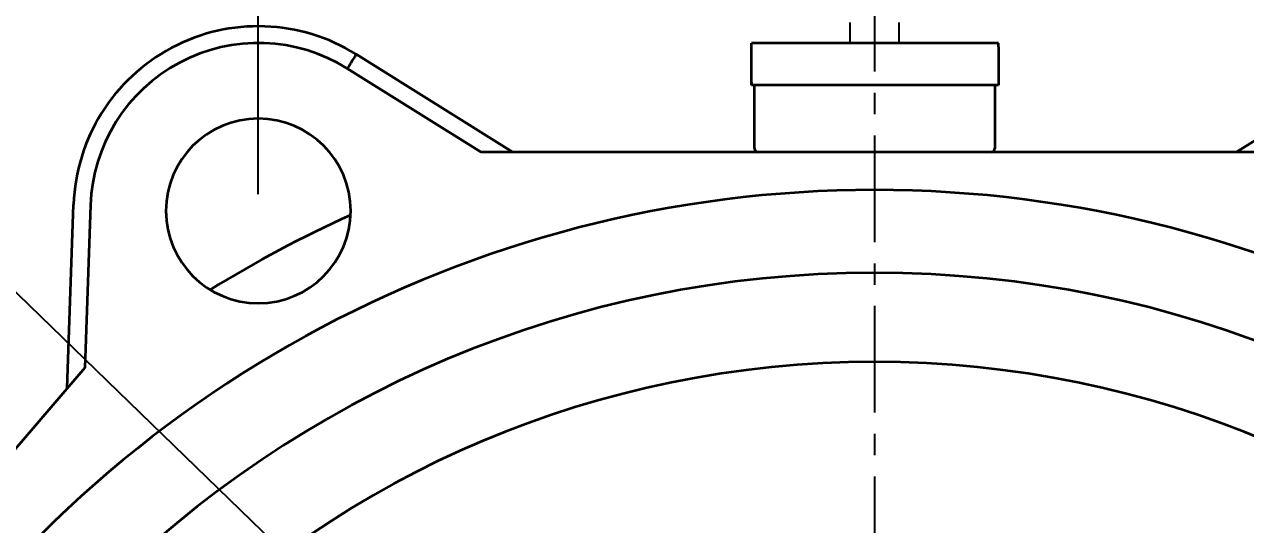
# Model space of a CAD drawing. Header units: millimetres. Extents: x -13 to 15102, y -1400 to 6249.
# Drawn here: x 3370 to 4097, y 5035 to 5333 of the extents above; entities that cross this region are included whole.
import ezdxf
from ezdxf import colors
from ezdxf.entities.mleader import LeaderData, LeaderLine
from ezdxf.math import Vec2, Vec3

# ---------------------------------------------------------------- set-up
doc = ezdxf.new("R2010")
doc.units = ezdxf.units.MM
doc.header["$LTSCALE"] = 2
doc.linetypes.add('CENTER', pattern=[10.16, 6.35, -1.27, 1.27, -1.27])
doc.linetypes.add('CENTER8', pattern=[6.35, 3.96875, -0.79375, 0.79375, -0.79375])
doc.layers.add('3中心线层', color=1, linetype='CENTER8')
doc.styles.get("Standard").update_dxf_attribs({"font": 'isocp.shx', "height": 34, "bigfont": 'whgtxt.shx'})
doc.dimstyles.new('ISO-25', dxfattribs={"dimtxt": 34, "dimasz": 35, "dimexe": 10, "dimexo": 10, "dimgap": 10, "dimtad": 1, "dimdec": 4, "dimtxsty": 'Standard', "dimcen": 2.5, "dimclrd": 3, "dimclre": 3, "dimclrt": 2, "dimadec": 1, "dimazin": 2, "dimtfac": 1, "dimtdec": 4, "dimtmove": 0, "dimatfit": 3, "dimfxl": 1, "dimarcsym": 0})

# ---------------------------------------------------------------- blocks, each defined once
blk = doc.blocks.new('*D5201')
at = {"color": 3, "lineweight": -2}
for p, q in [((3509.56, 5231.81), (3509.56, 5421.97)), ((4243.32, 5231.81), (4243.32, 5421.97)), ((3544.56, 5411.97), (4208.32, 5411.97))]:
    blk.add_line(p, q, dxfattribs=at)
at = {"color": 3}
for points in [[(3544.56, 5417.8), (3544.56, 5406.13), (3509.56, 5411.97)], [(4208.32, 5406.13), (4208.32, 5417.8), (4243.32, 5411.97)]]:
    blk.add_solid(points, dxfattribs=at)
at = {"layer": 'Defpoints', "color": 0}
for p in [(4243.32, 5411.97), (3509.56, 5221.81), (4243.32, 5221.81)]:
    blk.add_point(p, dxfattribs=at)
at = {"color": 2, "insert": (3875.47, 5440.67), "char_height": 34, "attachment_point": 5}
blk.add_mtext('(734)', dxfattribs=at)

msp = doc.modelspace()

# ---------------------------------------------------------------- linework, layer by layer
at = {"color": 7, "ltscale": 0.2}
for p, q in [((3861.94138, 5321.80869), (3861.94138, 5334.00869)), ((3890.94138, 5334.00869), (3890.94138, 5321.80869))]:
    msp.add_line(p, q, dxfattribs=at)
at = {"color": 7, "lineweight": 35, "ltscale": 0.2}
for p, q in [((3803.13372, 5296.80865), (3803.13372, 5321.80869)), ((3805.37032, 5321.80869), (3803.13372, 5321.80869)), ((3947.89702, 5321.80869), (3805.37032, 5321.80869)), ((3950.13361, 5321.80869), (3947.89702, 5321.80869)), ((3950.13275, 5319.57208), (3950.1319, 5318.8728)), ((3950.13361, 5318.86493), (3950.13361, 5296.80865)), ((3803.12183, 5298.30866), (3803.12183, 5309.10157)), ((3803.13372, 5296.80865), (3803.12365, 5296.80865)), ((3805.37304, 5296.80865), (3803.13372, 5296.80865)), ((3804.94138, 5259.0453), (3804.94138, 5296.80865)), ((3876.44138, 5296.80865), (3805.37304, 5296.80865)), ((3947.89974, 5296.80865), (3876.44138, 5296.80865)), ((3950.13361, 5296.80865), (3947.89974, 5296.80865)), ((3947.94138, 5296.80865), (3947.94138, 5259.0453)), ((3945.70478, 5256.93344), (3945.70478, 5256.80869))]:
    msp.add_line(p, q, dxfattribs=at)
at = {"lineweight": 35}
for p, q in [((3567.853, 5315.09399), (3661.12896, 5256.80869)), ((4091.7538, 5256.80869), (4185.02977, 5315.09399)), ((3642.25816, 5256.80869), (3562.55378, 5306.6135)), ((4110.6246, 5256.80869), (3642.25816, 5256.80869)), ((3395.80827, 5116.2399), (3399.62887, 5225.64762)), ((3409.62278, 5225.29864), (3406.23867, 5128.38995)), ((3406.23867, 5128.38995), (3232.37189, 4925.85748))]:
    msp.add_line(p, q, dxfattribs=at)
at = {"lineweight": 35, "flags": 128}
msp.add_lwpolyline([(3567.853, 5315.09399), (3567.75116, 5314.93103), (3567.44962, 5314.44841), (3566.95991, 5313.66473), (3566.30089, 5312.61008), (3565.49787, 5311.32501), (3564.58171, 5309.85879), (3563.58763, 5308.26794), (3562.55378, 5306.6135)], dxfattribs=at)
at = {"lineweight": 35}
for centre, radius, start, end in [((3509.56187, 5221.80867), 110, 58, 178), ((3509.56187, 5221.80867), 100, 58, 178), ((3509.56187, 5221.80867), 55, 0, 180), ((3876.44138, 4531.80867), 702.5, 32.3288971, 147.6711029), ((3509.56187, 5221.80867), 55, 180, 0), ((3876.44138, 4531.80867), 755, 114.40336281, 121.59663719), ((3876.44138, 4531.80867), 653.13304, 0, 180), ((3876.44138, 4531.80867), 600, 0, 180)]:
    msp.add_arc(centre, radius, start, end, dxfattribs=at)
at = {"color": 7, "lineweight": 35, "ltscale": 0.2}
for centre, radius, start, end in [((3490.35052, 5320.12981), 459.78616, 359.93049977, 0.20921245), ((4109.02855, 5297.93092), 305.90696, 179.92924955, 180.2101991), ((3807.17798, 5259.04527), 2.2366, 180, 270), ((3945.70478, 5259.04527), 2.2366, 270, 0)]:
    msp.add_arc(centre, radius, start, end, dxfattribs=at)
at = {"layer": '3中心线层', "linetype": 'CENTER', "ltscale": 5}
msp.add_line((3876.44138, 5368.3733), (3876.44138, 3575.25731), dxfattribs=at)

# ---------------------------------------------------------------- dimensions: what is measured, and where the dimension line sits
at = {"color": 0}
dim = msp.add_linear_dim(base=(4243.32089, 5411.96606), p1=(3509.56187, 5221.80867), p2=(4243.32089, 5221.80867), text='(734)', dimstyle='ISO-25', override={"dimtxsty": 'Standard', "dimtolj": 0}, dxfattribs=at)
dim.commit()
dim.dimension.update_dxf_attribs({"geometry": '*D5201', "text_midpoint": (3875.47215, 5411.96606), "dimtype": 160})

# ---------------------------------------------------------------- leaders
at = {"color": 2, "ltscale": 10}
ml = msp.add_multileader_mtext('Standard', dxfattribs=at)
ml.set_content('BEARING GREASE NIPPLE', color=2)
ml.set_leader_properties(color=3)
ml.build(insert=Vec2(0, 0))
ml.multileader.update_dxf_attribs({"dogleg_length": 11.52, "arrow_head_size": 36})
ctx = ml.context
ctx.base_point, ctx.char_height, ctx.arrow_head_size, ctx.landing_gap_size, ctx.plane_origin = Vec3(2641.86871, 5253.41852), 40.32, 36, 14.4, Vec3(3744.12173, 4789.40027)
ctx.text_align_type = 2
notes = []
notes.append((ctx, [(0, (1, 1, 0), (3282.62071, 5253.41852), (-1, 0), 11.52, [(0, [(3857.37187, 4696.04599)], 0, [])])]))
ctx.mtext.insert, ctx.mtext.alignment, ctx.mtext.flow_direction = Vec3(3256.70071, 5273.57852), 3, 5
for ctx, leaders in notes:
    for number, flags, end, landing, length, lines in leaders:
        leader = LeaderData()
        leader.index, (leader.has_last_leader_line, leader.has_dogleg_vector, leader.attachment_direction) = number, flags
        leader.last_leader_point, leader.dogleg_vector, leader.dogleg_length = Vec3(end), Vec3(landing), length
        for number, points, colour, breaks in lines:
            line = LeaderLine()
            line.index, line.vertices, line.color, line.breaks = number, Vec3.list(points), colors.encode_raw_color(colour), breaks
            leader.lines.append(line)
        ctx.leaders.append(leader)

doc.saveas('drawing.dxf')
